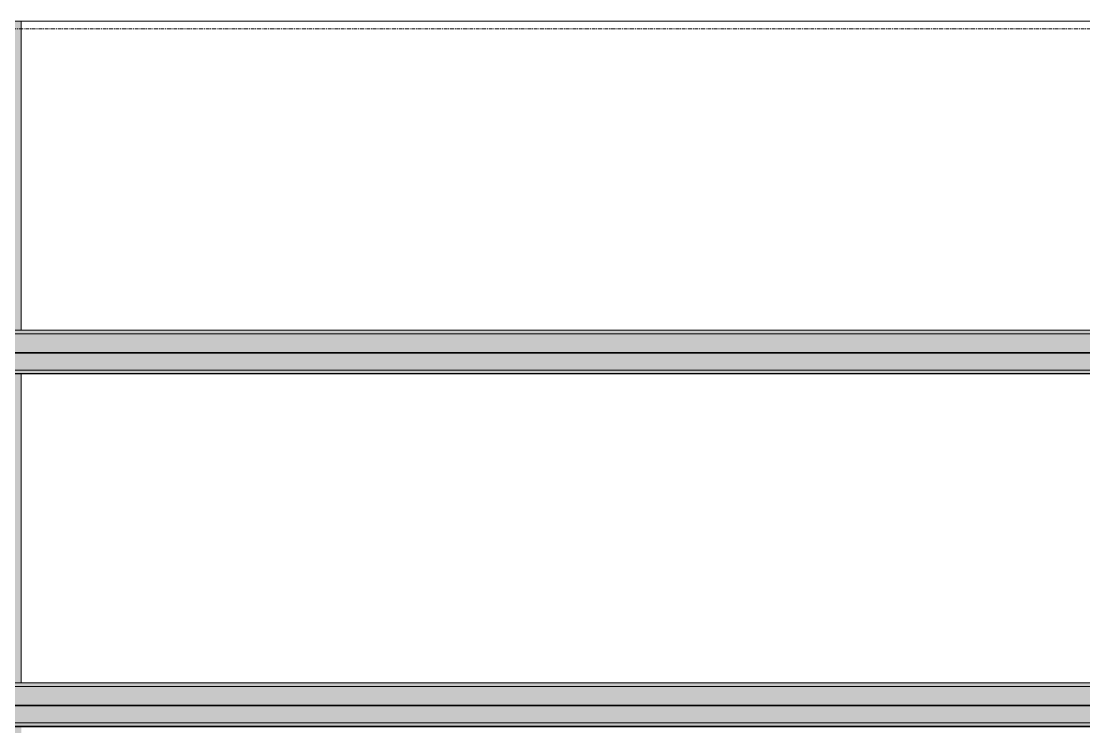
# Model space of a CAD drawing. Header units: inches. Extents: x 20426 to 36348, y -461 to 673.
# Drawn here: x 34127.2 to 34271.7, y 237 to 333 of the extents above; entities that cross this region are included whole.
import ezdxf

# ---------------------------------------------------------------- set-up
doc = ezdxf.new("R2010")
doc.units = ezdxf.units.IN
doc.header["$MEASUREMENT"] = 0
doc.linetypes.add('Grid Line 1_2_', pattern=[0.875, 0.5, -0.125, 0.125, -0.125])
for name, color, linetype, lineweight in [('A-FLOR-LEVL', 51, 'Continuous', 9), ('S-BEAM', 12, 'Continuous', 9), ('S-COLS', 52, 'Continuous', 9)]:
    doc.layers.add(name, color=color, linetype=linetype, lineweight=lineweight)

# ---------------------------------------------------------------- blocks, each defined once
blk = doc.blocks.new('Girt_Z - 8_D-V157-Elevation - North')
at = {"layer": 'S-BEAM'}
h = blk.add_hatch(color=256, dxfattribs=at)
h.paths.add_polyline_path([(-24103.01, 242.5), (-22908.74, 242.5), (-22908.74, 242.98), (-25988.39, 242.98), (-25988.39, 242.5), (-24236, 242.5)], flags=0)
h.paths.add_polyline_path([(-22792.02, 242.5), (-22792.02, 242.98), (-22872.74, 242.98), (-22872.74, 242.5), (-22798.05, 242.5)], flags=0)
h = blk.add_hatch(color=256, dxfattribs=at)
h.paths.add_polyline_path([(-25988.39, 240.13), (-22908.74, 240.13), (-22908.74, 242.5), (-25988.39, 242.5)], flags=0)
h.paths.add_polyline_path([(-22792.02, 240.13), (-22792.02, 242.5), (-22872.74, 242.5), (-22872.74, 240.13), (-22798.05, 240.13)], flags=0)
h = blk.add_hatch(color=256, dxfattribs=at)
h.paths.add_polyline_path([(-23704.04, 239.95), (-22908.74, 239.97), (-22908.74, 240.13), (-25988.39, 240.13), (-25988.39, 239.95), (-23837.03, 239.95)], flags=0)
h.paths.add_polyline_path([(-22792.02, 239.95), (-22792.02, 240.13), (-22872.74, 240.13), (-22872.74, 239.95), (-22798.05, 239.95)], flags=0)
h = blk.add_hatch(color=256, dxfattribs=at)
h.paths.add_polyline_path([(-25988.39, 239.87), (-25984.48, 239.92), (-25984.53, 239.94), (-25984.58, 239.95), (-25988.39, 239.91)], flags=0)
h.paths.add_polyline_path([(-24767.96, 239.87), (-22908.74, 239.91), (-22908.74, 239.95), (-25984.41, 239.91), (-25984.39, 239.87), (-24900.95, 239.87)], flags=0)
h.paths.add_polyline_path([(-22798.05, 239.87), (-22792.02, 239.91), (-22792.02, 239.95), (-22872.74, 239.91), (-22872.74, 239.87), (-22806.36, 239.87)], flags=0)
h = blk.add_hatch(color=256, dxfattribs=at)
h.paths.add_polyline_path([(-25988.39, 237.55), (-25984.5, 237.55), (-25984.5, 239.87), (-25988.39, 239.87), (-25988.39, 237.71)], flags=0)
h.paths.add_polyline_path([(-25984.39, 237.55), (-22908.74, 237.55), (-22908.74, 239.87), (-25984.39, 239.87), (-25984.39, 237.71)], flags=0)
h.paths.add_polyline_path([(-22792.02, 237.55), (-22792.02, 239.87), (-22872.74, 239.87), (-22872.74, 237.55), (-22806.36, 237.55)], flags=0)
h = blk.add_hatch(color=256, dxfattribs=at)
h.paths.add_polyline_path([(-22806.36, 237.1), (-22792.02, 237.1), (-22792.02, 237.55), (-22872.74, 237.55), (-22872.74, 237.1), (-22839.6, 237.1)], flags=0)
h.paths.add_polyline_path([(-25988.39, 237.1), (-25985.04, 237.1), (-25984.5, 237.55), (-25988.39, 237.55)], flags=0)
h.paths.add_polyline_path([(-25984.39, 237.1), (-22908.74, 237.1), (-22908.74, 237.55), (-25984.39, 237.5), (-25984.86, 237.1), (-25984.5, 237.1)], flags=0)
h = blk.add_hatch(color=256, dxfattribs=at)
h.paths.add_polyline_path([(-24368.99, 237.02), (-22908.74, 237.02), (-22908.74, 237.1), (-25984.86, 237.1), (-25984.96, 237.02), (-24382.03, 237.02)], flags=0)
h.paths.add_polyline_path([(-22792.02, 237.02), (-22792.02, 237.1), (-22872.74, 237.1), (-22872.74, 237.02), (-22806.36, 237.02)], flags=0)
h.paths.add_polyline_path([(-25985.04, 237.02), (-25984.96, 237.02), (-25985.04, 237.1), (-25988.39, 237.1), (-25988.39, 237.02)], flags=0)
for p, q in [((-25988.39, 242.98), (-22908.74, 242.98)), ((-25988.39, 242.5), (-22908.74, 242.5)), ((-25988.39, 239.95), (-22908.74, 239.95)), ((-25984.39, 239.87), (-22908.74, 239.87)), ((-25988.39, 237.02), (-22908.74, 237.02)), ((-25984.86, 237.1), (-22908.74, 237.1)), ((-25984.39, 237.55), (-22908.74, 237.55))]:
    blk.add_line(p, q, dxfattribs=at)
blk = doc.blocks.new('Girt_Z - 8_D-V163-Elevation - North')
at = {"layer": 'S-BEAM'}
blk.add_line((-25988.39, 333.02), (-22908.74, 333.02), dxfattribs=at)

msp = doc.modelspace()

# ---------------------------------------------------------------- hatches: boundary and pattern name
at = {"layer": 'S-COLS'}
h = msp.add_hatch(color=256, dxfattribs=at)
h.paths.add_polyline_path([(34109.17, 0), (34127.17, 0), (34127.17, 45.02), (34109.17, 45.02)], flags=0)
h.paths.add_polyline_path([(34123.56, 50.98), (34127.17, 50.98), (34127.17, 93.02), (34109.17, 93.02), (34109.17, 50.98)], flags=0)
h.paths.add_polyline_path([(34123.56, 98.98), (34127.17, 98.98), (34127.17, 141.02), (34109.17, 141.02), (34109.17, 98.98)], flags=0)
h.paths.add_polyline_path([(34127.17, 146.98), (34127.17, 189.02), (34109.17, 189.02), (34109.17, 146.98), (34123.56, 146.98)], flags=0)
h.paths.add_polyline_path([(34127.17, 194.98), (34127.17, 237.02), (34109.17, 237.02), (34109.17, 194.98), (34123.56, 194.98)], flags=0)
h.paths.add_polyline_path([(34123.56, 242.98), (34127.17, 242.98), (34127.17, 285.02), (34109.17, 285.02), (34109.17, 242.98)], flags=0)
h.paths.add_polyline_path([(34127.17, 290.98), (34127.17, 333.02), (34109.17, 333.02), (34109.17, 290.98), (34123.56, 290.98)], flags=0)
h.paths.add_polyline_path([(34109.17, 338.98), (34127.17, 338.98), (34127.17, 381.02), (34109.17, 381.02), (34109.17, 346.36)], flags=0)
h.paths.add_polyline_path([(34123.56, 386.98), (34127.17, 386.98), (34127.17, 432.81), (34109.17, 432.81), (34109.17, 386.98), (34115.25, 386.98)], flags=0)

# ---------------------------------------------------------------- linework, layer by layer
at = {"layer": 'A-FLOR-LEVL', "linetype": 'Grid Line 1_2_'}
msp.add_line((32048.75, 332), (36316.41, 332), dxfattribs=at)
at = {"layer": 'S-COLS'}
for p, q in [((34127.17, 333.02), (34127.17, 290.98)), ((34127.17, 285.02), (34127.17, 242.98))]:
    msp.add_line(p, q, dxfattribs=at)

# ---------------------------------------------------------------- block references
at = {"layer": 'S-BEAM'}
for name, p in [('Girt_Z - 8_D-V163-Elevation - North', (58359.56, 0)), ('Girt_Z - 8_D-V157-Elevation - North', (58359.56, 48)), ('Girt_Z - 8_D-V157-Elevation - North', (58359.56, 0))]:
    msp.add_blockref(name, p, dxfattribs=at)

doc.saveas('drawing.dxf')
